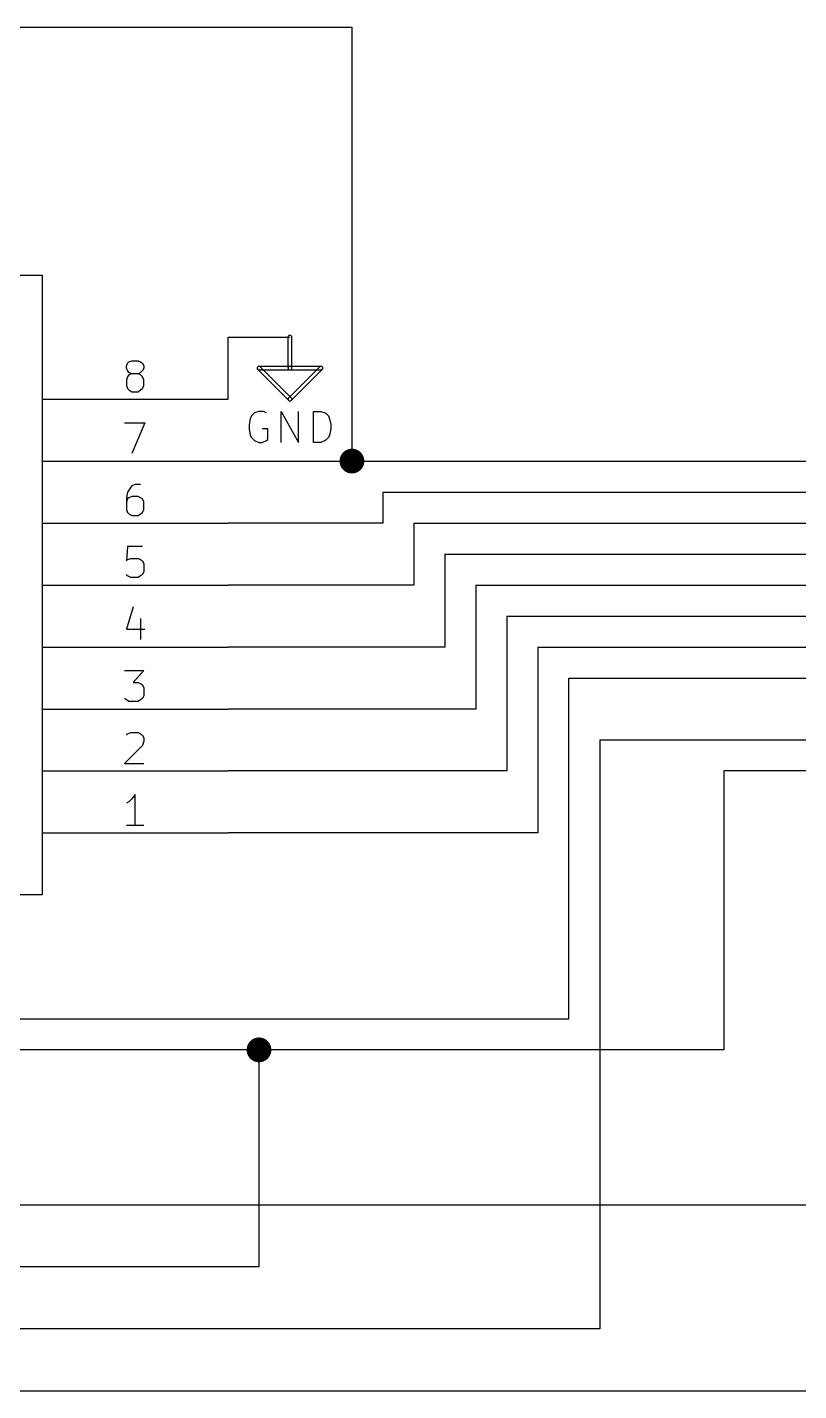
# Model space of a CAD drawing. Extents: x 10 to 287, y -200 to -10.
# Drawn here: x 174.7 to 206.3, y -156.2 to -100.3 of the extents above; entities that cross this region are included whole.
import ezdxf

# ---------------------------------------------------------------- set-up
doc = ezdxf.new("R2010")
doc.units = 0
doc.header["$MEASUREMENT"] = 0

msp = doc.modelspace()

# ---------------------------------------------------------------- linework, layer by layer
at = {"layer": 'Cyan 2'}
for p, q in [((183.972, -116.129), (183.845, -116.256)), ((184.15, -116.078), (183.972, -116.129)), ((184.328, -116.078), (184.15, -116.078)), ((184.455, -116.129), (184.328, -116.078)), ((185.064, -117.348), (185.064, -116.078)), ((185.064, -116.078), (185.776, -117.348)), ((185.776, -117.348), (185.776, -116.078)), ((186.385, -117.348), (186.385, -116.078)), ((186.385, -116.078), (186.69, -116.078)), ((186.69, -116.078), (186.868, -116.129)), ((186.868, -116.129), (186.995, -116.256)), ((183.794, -116.383), (183.744, -116.611)), ((183.744, -116.611), (183.744, -116.789)), ((183.744, -116.789), (183.794, -117.043)), ((183.845, -116.256), (183.794, -116.383)), ((184.506, -116.789), (184.277, -116.789)), ((184.506, -117.221), (184.506, -116.789)), ((186.995, -116.256), (187.046, -116.383)), ((187.046, -116.383), (187.096, -116.611)), ((187.096, -116.789), (187.046, -117.043)), ((187.096, -116.611), (187.096, -116.789)), ((183.794, -117.043), (183.845, -117.145)), ((183.845, -117.145), (183.972, -117.272)), ((183.972, -117.272), (184.15, -117.348)), ((184.15, -117.348), (184.277, -117.348)), ((184.277, -117.348), (184.455, -117.272)), ((184.455, -117.272), (184.506, -117.221)), ((186.69, -117.348), (186.385, -117.348)), ((186.868, -117.272), (186.69, -117.348)), ((186.995, -117.145), (186.868, -117.272)), ((187.046, -117.043), (186.995, -117.145))]:
    msp.add_line(p, q, dxfattribs=at)
at = {"layer": 'Green 2'}
for p, q in [((158.75, -100.33), (187.96, -100.33)), ((187.96, -100.33), (187.96, -118.11)), ((182.88, -115.57), (182.88, -113.03)), ((182.88, -113.03), (185.42, -113.03)), ((182.88, -118.11), (255.27, -118.11)), ((189.23, -119.38), (213.36, -119.38)), ((189.23, -119.38), (189.23, -120.65)), ((189.23, -120.65), (182.88, -120.65)), ((190.5, -120.65), (255.27, -120.65)), ((190.5, -120.65), (190.5, -123.19)), ((191.77, -121.92), (213.36, -121.92)), ((191.77, -121.92), (191.77, -125.73)), ((190.5, -123.19), (182.88, -123.19)), ((193.04, -123.19), (255.27, -123.19)), ((193.04, -123.19), (193.04, -128.27)), ((194.31, -124.46), (213.36, -124.46)), ((194.31, -124.46), (194.31, -130.81)), ((191.77, -125.73), (182.88, -125.73)), ((195.58, -125.73), (255.27, -125.73)), ((195.58, -125.73), (195.58, -133.35)), ((196.85, -140.97), (196.85, -127)), ((196.85, -127), (213.36, -127)), ((193.04, -128.27), (182.88, -128.27)), ((198.12, -129.54), (213.36, -129.54)), ((198.12, -129.54), (198.12, -153.67)), ((194.31, -130.81), (182.88, -130.81)), ((228.6, -130.81), (203.2, -130.81)), ((203.2, -130.81), (203.2, -142.24)), ((195.58, -133.35), (182.88, -133.35)), ((157.48, -140.97), (196.85, -140.97)), ((203.2, -142.24), (134.62, -142.24)), ((184.15, -142.24), (184.15, -151.13)), ((133.35, -148.59), (226.06, -148.59)), ((184.15, -151.13), (144.78, -151.13)), ((198.12, -153.67), (137.16, -153.67)), ((130.81, -156.21), (261.62, -156.21))]:
    msp.add_line(p, q, dxfattribs=at)
at = {"layer": 'Green 2', "const_width": 0.508}
for points in [[(187.706, -118.11, 1), (188.214, -118.11, 1)], [(183.896, -142.24, 1), (184.404, -142.24, 1)]]:
    msp.add_lwpolyline(points, format="xyb", close=True, dxfattribs=at)
at = {"layer": 'Red 2'}
for p, q in [((165.1, -110.49), (175.26, -110.49)), ((175.26, -110.49), (175.26, -135.89)), ((185.344, -114.3), (185.344, -113.03)), ((185.496, -114.3), (185.496, -113.03)), ((178.816, -114.046), (178.943, -113.995)), ((178.943, -113.995), (179.197, -113.995)), ((179.197, -113.995), (179.299, -114.046)), ((178.714, -114.224), (178.765, -114.097)), ((178.714, -114.3), (178.714, -114.224)), ((178.765, -114.402), (178.714, -114.3)), ((178.765, -114.097), (178.816, -114.046)), ((178.816, -114.478), (178.765, -114.402)), ((178.943, -114.529), (178.816, -114.478)), ((178.943, -114.529), (178.816, -114.579)), ((179.197, -114.529), (178.943, -114.529)), ((179.299, -114.478), (179.197, -114.529)), ((179.299, -114.579), (179.197, -114.529)), ((179.299, -114.046), (179.375, -114.097)), ((179.375, -114.402), (179.299, -114.478)), ((179.375, -114.097), (179.426, -114.224)), ((179.426, -114.3), (179.375, -114.402)), ((179.426, -114.224), (179.426, -114.3)), ((185.369, -115.621), (184.099, -114.351)), ((184.15, -114.224), (185.42, -114.224)), ((184.15, -114.376), (185.42, -114.376)), ((185.471, -115.519), (184.201, -114.249)), ((186.639, -114.249), (185.369, -115.519)), ((185.42, -114.224), (186.69, -114.224)), ((185.42, -114.376), (186.69, -114.376)), ((186.741, -114.351), (185.471, -115.621)), ((178.765, -114.656), (178.714, -114.783)), ((178.714, -114.783), (178.714, -115.011)), ((178.714, -115.011), (178.765, -115.138)), ((178.816, -114.579), (178.765, -114.656)), ((179.375, -114.656), (179.299, -114.579)), ((179.426, -114.783), (179.375, -114.656)), ((179.375, -115.138), (179.426, -115.011)), ((179.426, -115.011), (179.426, -114.783)), ((175.26, -115.57), (182.88, -115.57)), ((178.765, -115.138), (178.816, -115.189)), ((178.816, -115.189), (178.943, -115.265)), ((178.943, -115.265), (179.197, -115.265)), ((179.197, -115.265), (179.299, -115.189)), ((179.299, -115.189), (179.375, -115.138)), ((178.638, -116.535), (179.476, -116.535)), ((179.476, -116.535), (178.943, -117.805)), ((175.26, -118.11), (182.88, -118.11)), ((178.765, -119.38), (178.714, -119.609)), ((178.892, -119.177), (178.765, -119.38)), ((178.943, -119.558), (178.816, -119.609)), ((178.943, -119.126), (178.892, -119.177)), ((179.07, -119.075), (178.943, -119.126)), ((179.197, -119.558), (178.943, -119.558)), ((179.299, -119.075), (179.07, -119.075)), ((179.299, -119.609), (179.197, -119.558)), ((178.714, -119.609), (178.714, -120.091)), ((178.765, -119.659), (178.714, -119.786)), ((178.714, -120.091), (178.765, -120.218)), ((178.816, -119.609), (178.765, -119.659)), ((179.375, -119.659), (179.299, -119.609)), ((179.426, -119.786), (179.375, -119.659)), ((179.375, -120.218), (179.426, -120.091)), ((179.426, -120.091), (179.426, -119.786)), ((175.26, -120.65), (182.88, -120.65)), ((178.765, -120.218), (178.816, -120.269)), ((178.816, -120.269), (178.943, -120.345)), ((178.943, -120.345), (179.197, -120.345)), ((179.197, -120.345), (179.299, -120.269)), ((179.299, -120.269), (179.375, -120.218)), ((178.765, -121.615), (178.714, -122.199)), ((179.375, -121.615), (178.765, -121.615)), ((178.714, -122.199), (178.765, -122.149)), ((178.765, -122.149), (178.892, -122.098)), ((178.892, -122.098), (179.197, -122.098)), ((179.197, -122.098), (179.299, -122.149)), ((179.299, -122.149), (179.375, -122.199)), ((179.375, -122.199), (179.426, -122.326)), ((179.426, -122.326), (179.426, -122.631)), ((178.765, -122.809), (178.714, -122.758)), ((178.892, -122.885), (178.765, -122.809)), ((179.197, -122.885), (178.892, -122.885)), ((179.299, -122.809), (179.197, -122.885)), ((179.375, -122.758), (179.299, -122.809)), ((179.426, -122.631), (179.375, -122.758)), ((175.26, -123.19), (182.88, -123.19)), ((178.994, -124.079), (178.714, -124.993)), ((179.299, -124.562), (179.299, -125.425)), ((178.714, -124.993), (179.476, -124.993)), ((175.26, -125.73), (182.88, -125.73)), ((178.638, -126.695), (179.426, -126.695)), ((179.426, -126.695), (178.994, -127.178)), ((178.994, -127.178), (179.197, -127.178)), ((179.197, -127.178), (179.299, -127.229)), ((179.299, -127.229), (179.375, -127.279)), ((179.375, -127.279), (179.426, -127.406)), ((179.426, -127.406), (179.426, -127.711)), ((178.714, -127.889), (178.638, -127.838)), ((178.816, -127.965), (178.714, -127.889)), ((179.197, -127.965), (178.816, -127.965)), ((179.299, -127.889), (179.197, -127.965)), ((179.375, -127.838), (179.299, -127.889)), ((179.426, -127.711), (179.375, -127.838)), ((175.26, -128.27), (182.88, -128.27)), ((178.714, -129.337), (178.765, -129.286)), ((178.765, -129.286), (178.892, -129.235)), ((178.892, -129.235), (179.197, -129.235)), ((179.197, -129.235), (179.299, -129.286)), ((179.299, -129.286), (179.375, -129.337)), ((179.375, -129.337), (179.426, -129.464)), ((179.426, -129.591), (179.375, -129.769)), ((179.426, -129.464), (179.426, -129.591)), ((179.375, -129.769), (178.638, -130.505)), ((178.638, -130.505), (179.426, -130.505)), ((175.26, -130.81), (182.88, -130.81)), ((179.07, -131.775), (178.943, -131.953)), ((179.07, -133.045), (179.07, -131.775)), ((178.816, -132.08), (178.714, -132.131)), ((178.943, -131.953), (178.816, -132.08)), ((175.26, -133.35), (182.88, -133.35)), ((179.426, -133.045), (178.714, -133.045)), ((175.26, -135.89), (165.1, -135.89))]:
    msp.add_line(p, q, dxfattribs=at)
for centre, start, end in [((185.42, -113.03), 360, 540), ((184.15, -114.3), 405, 585), ((184.15, -114.3), 90, 270), ((185.42, -114.3), 90, 270), ((185.42, -114.3), 180, 360), ((185.42, -114.3), 270, 450), ((186.69, -114.3), 315, 495), ((186.69, -114.3), 270, 450), ((185.42, -115.57), 495, 675), ((185.42, -115.57), 225, 405)]:
    msp.add_arc(centre, 0.0762, start, end, dxfattribs=at)

doc.saveas('drawing.dxf')
